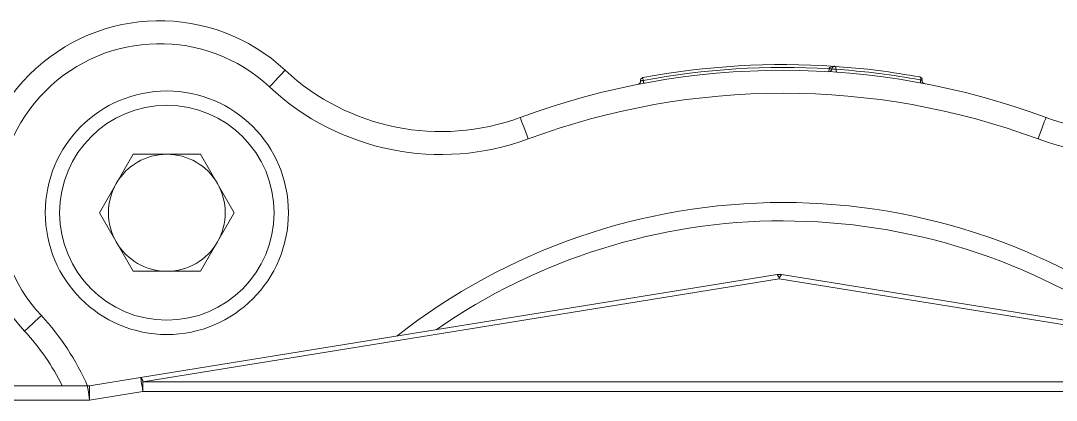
# Model space of a CAD drawing. Header units: millimetres. Extents: x 57 to 386, y 23 to 272.
# Drawn here: x 87.26 to 123.46, y 115.87 to 129.11 of the extents above; entities that cross this region are included whole.
import ezdxf

# ---------------------------------------------------------------- set-up
doc = ezdxf.new("R2010")
doc.units = ezdxf.units.MM

msp = doc.modelspace()

# ---------------------------------------------------------------- linework, layer by layer
at = {"color": 7, "lineweight": 5}
for p, q in [((90.009, 122.412), (91.188, 124.454)), ((93.546, 124.454), (91.188, 124.454)), ((94.725, 122.412), (93.546, 124.454)), ((91.188, 120.37), (90.009, 122.412)), ((94.725, 122.412), (93.546, 120.37)), ((91.188, 120.37), (93.546, 120.37)), ((91.45, 116.661), (113.699, 120.254)), ((113.858, 120.254), (136.107, 116.661)), ((113.778, 120.105), (91.529, 116.512)), ((136.027, 116.512), (113.778, 120.105)), ((89.668, 116.373), (91.45, 116.661)), ((86.428, 116.367), (89.588, 116.367)), ((91.529, 116.512), (91.529, 116.168)), ((91.529, 116.512), (136.027, 116.512)), ((89.668, 115.867), (86.428, 115.867)), ((91.529, 116.168), (89.668, 115.867)), ((136.027, 116.168), (91.529, 116.168))]:
    msp.add_line(p, q, dxfattribs=at)
at = {"color": 7, "lineweight": 5, "flags": 128}
for points in [[(115.511, 127.334), (115.511, 127.336), (115.512, 127.341), (115.512, 127.351), (115.513, 127.363), (115.514, 127.378), (115.515, 127.395), (115.516, 127.414), (115.517, 127.434)], [(115.617, 127.427), (115.615, 127.427), (115.609, 127.428), (115.6, 127.428), (115.588, 127.429), (115.573, 127.43), (115.555, 127.431), (115.537, 127.432), (115.517, 127.434)], [(115.724, 127.521), (115.732, 127.518), (115.74, 127.512), (115.746, 127.502), (115.752, 127.489), (115.757, 127.474), (115.759, 127.456), (115.761, 127.437), (115.76, 127.418)], [(95.957, 126.8), (96.063, 126.914), (96.165, 127.024), (96.259, 127.126), (96.342, 127.214), (96.41, 127.287), (96.46, 127.341), (96.491, 127.375), (96.502, 127.386)], [(109.002, 127.127), (109.003, 127.125), (109.004, 127.12), (109.006, 127.111), (109.008, 127.098), (109.011, 127.083), (109.014, 127.066), (109.017, 127.048), (109.021, 127.029)], [(115.796, 127.315), (115.788, 127.317), (115.78, 127.324), (115.774, 127.333), (115.768, 127.346), (115.764, 127.362), (115.761, 127.379), (115.76, 127.398), (115.76, 127.418)], [(118.718, 127.044), (118.72, 127.064), (118.721, 127.083), (118.72, 127.1), (118.718, 127.116), (118.714, 127.13), (118.708, 127.14), (118.701, 127.147), (118.693, 127.151)], [(109.021, 127.029), (109.002, 127.025), (108.983, 127.022), (108.966, 127.018), (108.951, 127.016), (108.939, 127.013), (108.93, 127.011), (108.924, 127.01), (108.923, 127.01)], [(109.039, 126.93), (109.039, 126.932), (109.038, 126.938), (109.036, 126.947), (109.034, 126.959), (109.031, 126.974), (109.028, 126.991), (109.024, 127.01), (109.021, 127.029)], [(118.718, 127.044), (118.715, 127.025), (118.714, 127.006), (118.715, 126.989), (118.717, 126.973), (118.722, 126.959), (118.727, 126.949), (118.734, 126.942), (118.742, 126.938)], [(105, 124.989), (104.946, 125.135), (104.894, 125.276), (104.846, 125.405), (104.804, 125.519), (104.77, 125.612), (104.744, 125.682), (104.728, 125.725), (104.723, 125.739)], [(122.823, 124.989), (122.877, 125.135), (122.929, 125.276), (122.977, 125.405), (123.019, 125.519), (123.054, 125.612), (123.079, 125.682), (123.095, 125.725), (123.1, 125.739)], [(87.979, 118.822), (87.864, 118.716), (87.754, 118.614), (87.653, 118.519), (87.564, 118.437), (87.492, 118.369), (87.437, 118.319), (87.404, 118.288), (87.393, 118.277)], [(91.45, 116.661), (91.451, 116.652), (91.456, 116.624), (91.463, 116.578), (91.473, 116.517), (91.485, 116.442), (91.499, 116.356), (91.514, 116.264), (91.529, 116.168)], [(89.668, 115.867), (89.653, 115.965), (89.638, 116.058), (89.624, 116.145), (89.612, 116.221), (89.602, 116.283), (89.594, 116.329), (89.59, 116.357), (89.588, 116.367)], [(89.668, 116.373), (89.668, 116.364), (89.668, 116.335), (89.668, 116.288), (89.668, 116.225), (89.668, 116.148), (89.668, 116.061), (89.668, 115.966), (89.668, 115.867)]]:
    msp.add_lwpolyline(points, dxfattribs=at)
at = {"color": 8, "lineweight": 5, "flags": 128}
msp.add_lwpolyline([(118.773, 127.034), (118.769, 127.035), (118.758, 127.037), (118.74, 127.04), (118.718, 127.044)], dxfattribs=at)
at = {"color": 7, "lineweight": 5}
for radius in [4.25, 3.75]:
    msp.add_circle((92.367, 122.412), radius, dxfattribs=at)
for centre, radius, start, end in [((92.112, 122.667), 6.445, 47.0684, 222.9316), ((92.112, 122.667), 5.645, 47.0684, 222.9316), ((113.912, 100.867), 26.715, 86.1112, 100.5891), ((113.912, 100.867), 26.615, 86.5418, 100.5891), ((115.717, 127.421), 0.1, 86.1112, 176.3265), ((101.951, 133.243), 8, 227.0684, 290.2764), ((113.912, 100.867), 26.515, 69.7236, 110.2764), ((109.021, 127.029), 0.1, 100.5891, 190.8044), ((115.517, 127.434), 0.1, 266.5418, 356.3265), ((116.684, 142.546), 15.157, 265.962, 266.5045), ((118.675, 127.052), 0.1, 349.5969, 79.6905), ((125.873, 133.243), 8, 249.7236, 312.9316), ((101.951, 133.243), 8.8, 227.0684, 290.2764), ((108.824, 126.991), 0.1, 281.0197, 10.8044), ((118.871, 127.016), 0.1, 169.7281, 259.2561), ((125.873, 133.243), 8.8, 249.7236, 312.9316), ((113.912, 100.867), 25.715, 69.7236, 110.2764), ((92.367, 122.412), 2.042, 90, 150), ((92.367, 122.412), 2.042, 30, 90), ((92.367, 122.412), 2.042, 150, 210), ((92.367, 122.412), 2.042, 330, 30), ((92.367, 122.412), 2.042, 210, 270), ((92.367, 122.412), 2.042, 270, 330), ((113.778, 119.761), 0.5, 80.8265, 99.1735), ((113.562, 120.086), 0.217, 5.0581, 51.0825), ((113.994, 120.086), 0.217, 128.9179, 174.9404), ((81.536, 112.828), 8, 26.2542, 42.9316), ((91.314, 116.493), 0.217, 5.0586, 51.0822), ((89.588, 116.867), 0.5, 270, 279.1735)]:
    msp.add_arc(centre, radius, start, end, dxfattribs=at)
at = {"color": 8, "lineweight": 5}
for centre, radius, start, end in [((113.912, 100.867), 21.902, 90, 128.0786), ((113.912, 100.867), 21.902, 51.6919, 90), ((113.912, 100.867), 21.26, 90, 124.7727), ((113.912, 100.867), 21.26, 54.9631, 90), ((81.536, 112.828), 8.8, 23.6757, 42.9316)]:
    msp.add_arc(centre, radius, start, end, dxfattribs=at)
at = {"color": 7, "lineweight": 5}
for points, knots in [([(115.517, 127.434), (115.518, 127.439), (115.52, 127.448), (115.529, 127.465), (115.55, 127.487), (115.594, 127.509), (115.654, 127.521), (115.7, 127.522), (115.723, 127.521), (115.724, 127.521)], [0, 0, 0, 0, 0.064254, 0.104884, 0.223386, 0.416212, 0.712519, 0.989128, 1, 1, 1, 1]), ([(115.724, 127.521), (116.108, 127.49), (116.612, 127.449), (117.603, 127.332), (118.208, 127.231), (118.693, 127.151)], [0, 0, 0, 0, 0.386196, 0.507253, 1, 1, 1, 1]), ([(118.718, 127.044), (118.709, 127.046), (118.228, 127.134), (117.624, 127.227), (116.646, 127.346), (116.143, 127.387), (115.76, 127.418)], [0, 0, 0, 0, 0.008383, 0.492748, 0.613805, 1, 1, 1, 1])]:
    msp.add_open_spline(points, degree=3, knots=knots, dxfattribs=at)
at = {"color": 8, "lineweight": 5}
msp.add_open_spline([(118.772, 127.034), (118.772, 127.034), (118.772, 127.034), (118.759, 127.037), (118.74, 127.04), (118.724, 127.043), (118.718, 127.044)], degree=3, knots=[0, 0, 0, 0, 0.2048039, 0.5052991, 0.8057962, 1, 1, 1, 1], dxfattribs=at)

doc.saveas('drawing.dxf')
